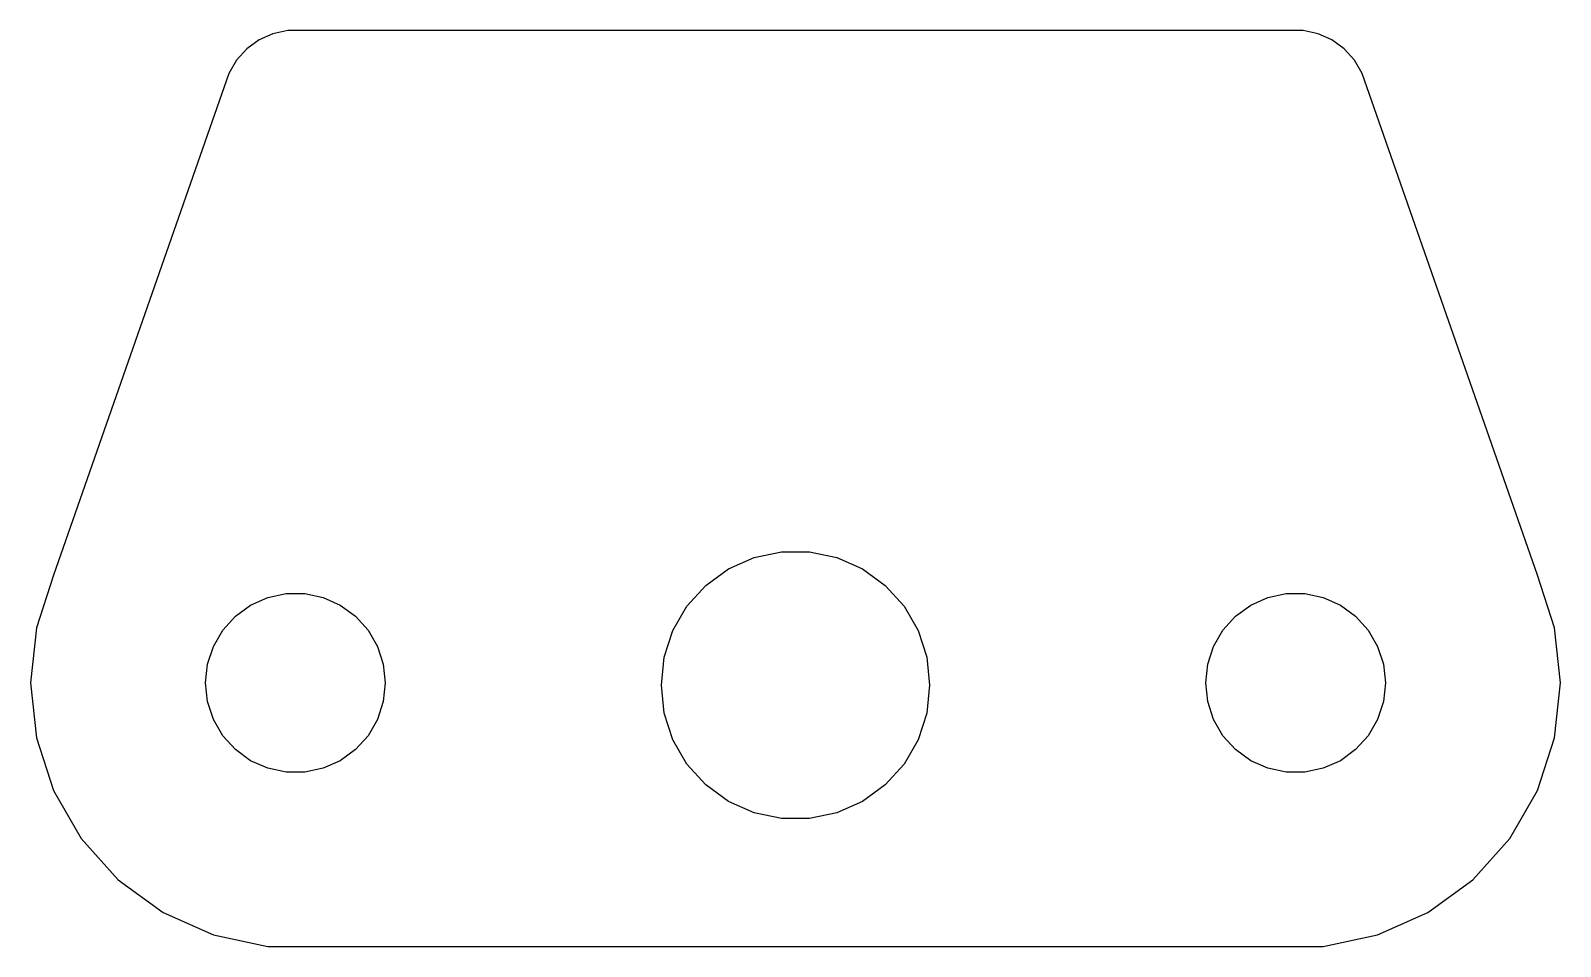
# Model space of a CAD drawing. Header units: metres. Extents: x -33.6 to 33.6, y -11.6 to 28.7.
import ezdxf

# ---------------------------------------------------------------- set-up
doc = ezdxf.new("R2010")
doc.units = ezdxf.units.M

msp = doc.modelspace()

# ---------------------------------------------------------------- linework, layer by layer
for p, q in [((-23.6, 28.2713), (-24.1412, 27.8781)), ((-22.9889, 28.5434), (-23.6, 28.2713)), ((-22.3345, 28.6825), (-22.9889, 28.5434)), ((22.3345, 28.6825), (-22.3345, 28.6825)), ((22.9889, 28.5434), (22.3345, 28.6825)), ((23.6, 28.2713), (22.9889, 28.5434)), ((24.1412, 27.8781), (23.6, 28.2713)), ((-24.1412, 27.8781), (-24.5889, 27.3809)), ((24.5889, 27.3809), (24.1412, 27.8781)), ((-24.5889, 27.3809), (-24.9233, 26.8016)), ((24.9233, 26.8016), (24.5889, 27.3809)), ((-24.9233, 26.8016), (-32.6428, 4.73848)), ((32.6428, 4.73848), (24.9233, 26.8016)), ((-2.95, 5.00955), (-1.8232, 5.51123)), ((-1.8232, 5.51123), (-0.616717, 5.76768)), ((-0.616717, 5.76768), (0.616717, 5.76768)), ((0.616717, 5.76768), (1.8232, 5.51123)), ((1.8232, 5.51123), (2.95, 5.00955)), ((-32.6428, 4.73848), (-33.3954, 2.42217)), ((-3.94787, 4.28455), (-2.95, 5.00955)), ((2.95, 5.00955), (3.94787, 4.28455)), ((33.3954, 2.42217), (32.6428, 4.73848)), ((-4.7732, 3.36793), (-3.94787, 4.28455)), ((3.94787, 4.28455), (4.7732, 3.36793)), ((-24.6431, 2.93542), (-23.975, 3.4208)), ((-23.975, 3.4208), (-23.2206, 3.75667)), ((-23.2206, 3.75667), (-22.4129, 3.92836)), ((-22.4129, 3.92836), (-21.5871, 3.92836)), ((-21.5871, 3.92836), (-20.7794, 3.75667)), ((-20.7794, 3.75667), (-20.025, 3.4208)), ((-20.025, 3.4208), (-19.3569, 2.93542)), ((-5.38992, 2.29975), (-4.7732, 3.36793)), ((4.7732, 3.36793), (5.38992, 2.29975)), ((19.3569, 2.93542), (20.025, 3.4208)), ((20.025, 3.4208), (20.7794, 3.75667)), ((20.7794, 3.75667), (21.5871, 3.92836)), ((21.5871, 3.92836), (22.4129, 3.92836)), ((22.4129, 3.92836), (23.2206, 3.75667)), ((23.2206, 3.75667), (23.975, 3.4208)), ((23.975, 3.4208), (24.6431, 2.93542)), ((-25.1956, 2.32175), (-24.6431, 2.93542)), ((-19.3569, 2.93542), (-18.8044, 2.32175)), ((18.8044, 2.32175), (19.3569, 2.93542)), ((24.6431, 2.93542), (25.1956, 2.32175)), ((-33.3954, 2.42217), (-33.65, 0)), ((-25.6085, 1.60661), (-25.1956, 2.32175)), ((-18.8044, 2.32175), (-18.3915, 1.60661)), ((-5.77107, 1.12668), (-5.38992, 2.29975)), ((5.38992, 2.29975), (5.77107, 1.12668)), ((18.3915, 1.60661), (18.8044, 2.32175)), ((25.1956, 2.32175), (25.6085, 1.60661)), ((33.65, 0), (33.3954, 2.42217)), ((-25.8637, 0.821251), (-25.6085, 1.60661)), ((-18.3915, 1.60661), (-18.1363, 0.821251)), ((18.1363, 0.821251), (18.3915, 1.60661)), ((25.6085, 1.60661), (25.8637, 0.821251)), ((-25.95, 0), (-25.8637, 0.821251)), ((-18.1363, 0.821251), (-18.05, 0)), ((-5.9, -0.1), (-5.77107, 1.12668)), ((5.77107, 1.12668), (5.9, -0.1)), ((18.05, 0), (18.1363, 0.821251)), ((25.8637, 0.821251), (25.95, 0)), ((-33.65, 0), (-33.3954, -2.42217)), ((-25.8637, -0.821251), (-25.95, 0)), ((-18.05, 0), (-18.1363, -0.821251)), ((18.1363, -0.821251), (18.05, 0)), ((25.95, 0), (25.8637, -0.821251)), ((33.3954, -2.42217), (33.65, 0)), ((-5.77107, -1.32668), (-5.9, -0.1)), ((5.9, -0.1), (5.77107, -1.32668)), ((-25.6085, -1.60661), (-25.8637, -0.821251)), ((-18.1363, -0.821251), (-18.3915, -1.60661)), ((-5.38992, -2.49975), (-5.77107, -1.32668)), ((5.77107, -1.32668), (5.38992, -2.49975)), ((18.3915, -1.60661), (18.1363, -0.821251)), ((25.8637, -0.821251), (25.6085, -1.60661)), ((-25.1956, -2.32175), (-25.6085, -1.60661)), ((-18.3915, -1.60661), (-18.8044, -2.32175)), ((18.8044, -2.32175), (18.3915, -1.60661)), ((25.6085, -1.60661), (25.1956, -2.32175)), ((-33.3954, -2.42217), (-32.6428, -4.73848)), ((-24.6431, -2.93542), (-25.1956, -2.32175)), ((-18.8044, -2.32175), (-19.3569, -2.93542)), ((-4.7732, -3.56793), (-5.38992, -2.49975)), ((5.38992, -2.49975), (4.7732, -3.56793)), ((19.3569, -2.93542), (18.8044, -2.32175)), ((25.1956, -2.32175), (24.6431, -2.93542)), ((32.6428, -4.73848), (33.3954, -2.42217)), ((-23.975, -3.4208), (-24.6431, -2.93542)), ((-19.3569, -2.93542), (-20.025, -3.4208)), ((20.025, -3.4208), (19.3569, -2.93542)), ((24.6431, -2.93542), (23.975, -3.4208)), ((-23.2206, -3.75667), (-23.975, -3.4208)), ((-22.4129, -3.92836), (-23.2206, -3.75667)), ((-21.5871, -3.92836), (-22.4129, -3.92836)), ((-20.7794, -3.75667), (-21.5871, -3.92836)), ((-20.025, -3.4208), (-20.7794, -3.75667)), ((-3.94787, -4.48455), (-4.7732, -3.56793)), ((4.7732, -3.56793), (3.94787, -4.48455)), ((20.7794, -3.75667), (20.025, -3.4208)), ((21.5871, -3.92836), (20.7794, -3.75667)), ((22.4129, -3.92836), (21.5871, -3.92836)), ((23.2206, -3.75667), (22.4129, -3.92836)), ((23.975, -3.4208), (23.2206, -3.75667)), ((-2.95, -5.20955), (-3.94787, -4.48455)), ((3.94787, -4.48455), (2.95, -5.20955)), ((-32.6428, -4.73848), (-31.425, -6.8477)), ((-1.8232, -5.71123), (-2.95, -5.20955)), ((2.95, -5.20955), (1.8232, -5.71123)), ((31.425, -6.8477), (32.6428, -4.73848)), ((-0.616717, -5.96768), (-1.8232, -5.71123)), ((0.616717, -5.96768), (-0.616717, -5.96768)), ((1.8232, -5.71123), (0.616717, -5.96768)), ((-31.425, -6.8477), (-29.7954, -8.65764)), ((29.7954, -8.65764), (31.425, -6.8477)), ((-29.7954, -8.65764), (-27.825, -10.0892)), ((27.825, -10.0892), (29.7954, -8.65764)), ((-27.825, -10.0892), (-25.6, -11.0798)), ((25.6, -11.0798), (27.825, -10.0892)), ((-25.6, -11.0798), (-23.2178, -11.5862)), ((23.2178, -11.5862), (25.6, -11.0798)), ((-23.2178, -11.5862), (23.2178, -11.5862))]:
    msp.add_line(p, q)

doc.saveas('drawing.dxf')
